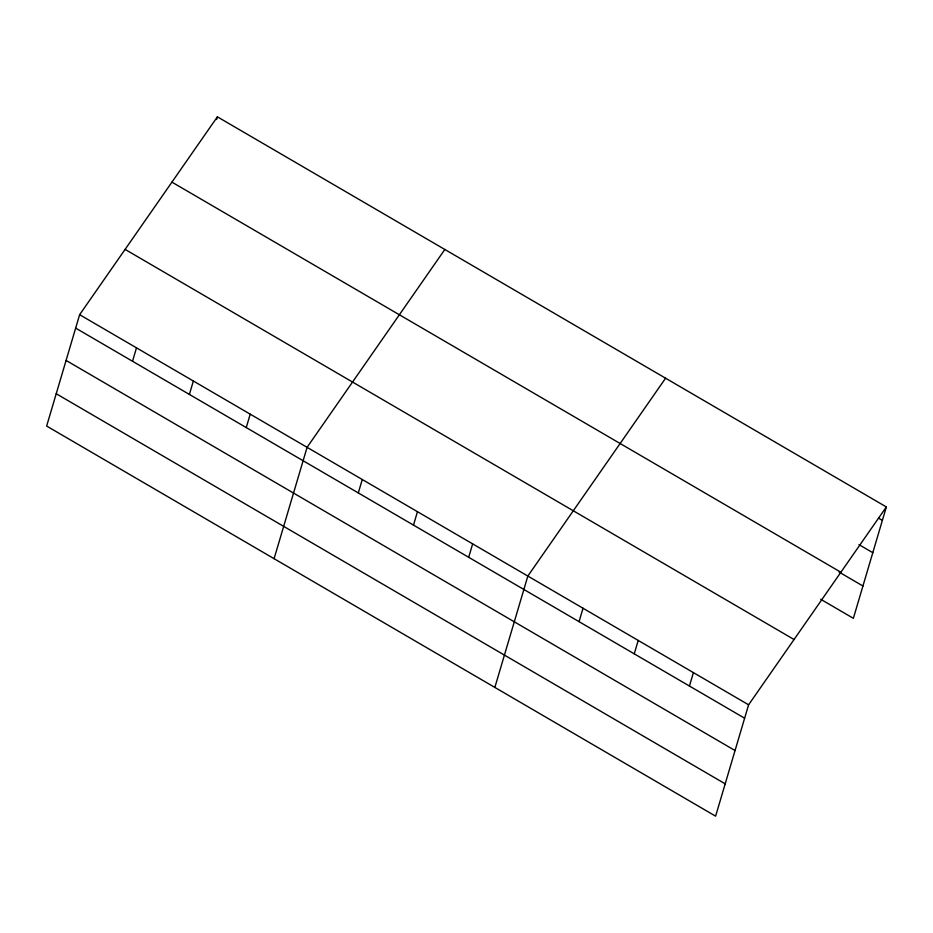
<?xml version="1.0" encoding="UTF-8"?>
<svg xmlns="http://www.w3.org/2000/svg" width="933" height="933" viewBox="0 0 933 933"><rect width="100%" height="100%" fill="white"/><g stroke="black" fill="none" stroke-linecap="round" stroke-linejoin="round"><path stroke-width="1.4" d="M79.632 314.689L46.65 426.054L715.611 816.165L748.604 704.8L886.35 506.946L217.389 116.835L79.632 314.689L748.604 704.8M132.521 361.258L136.498 347.846M216.596 119.517L217.389 116.835M189.387 394.426L193.364 381.002M246.254 427.582L250.219 414.17M274.092 558.692L307.085 447.327L444.831 249.473M358.295 492.927L362.272 479.515M413.494 525.104L417.459 511.692M468.681 557.293L472.658 543.881M494.852 687.423L527.845 576.058L665.591 378.215M579.055 621.658L583.032 608.246M634.242 653.846L638.219 640.435M689.44 686.035L693.406 672.611M886.35 506.946L853.368 618.311L820.748 599.289M878.618 518.177L882.373 520.369M859.001 544.639L872.798 552.686M171.929 182.133L840.89 572.244M839.105 572.092L862.932 585.994M125.092 249.403L794.053 639.513M75.666 328.101L744.627 718.212M66.091 360.43L735.052 750.54M56.225 393.726L725.186 783.837"/></g></svg>
